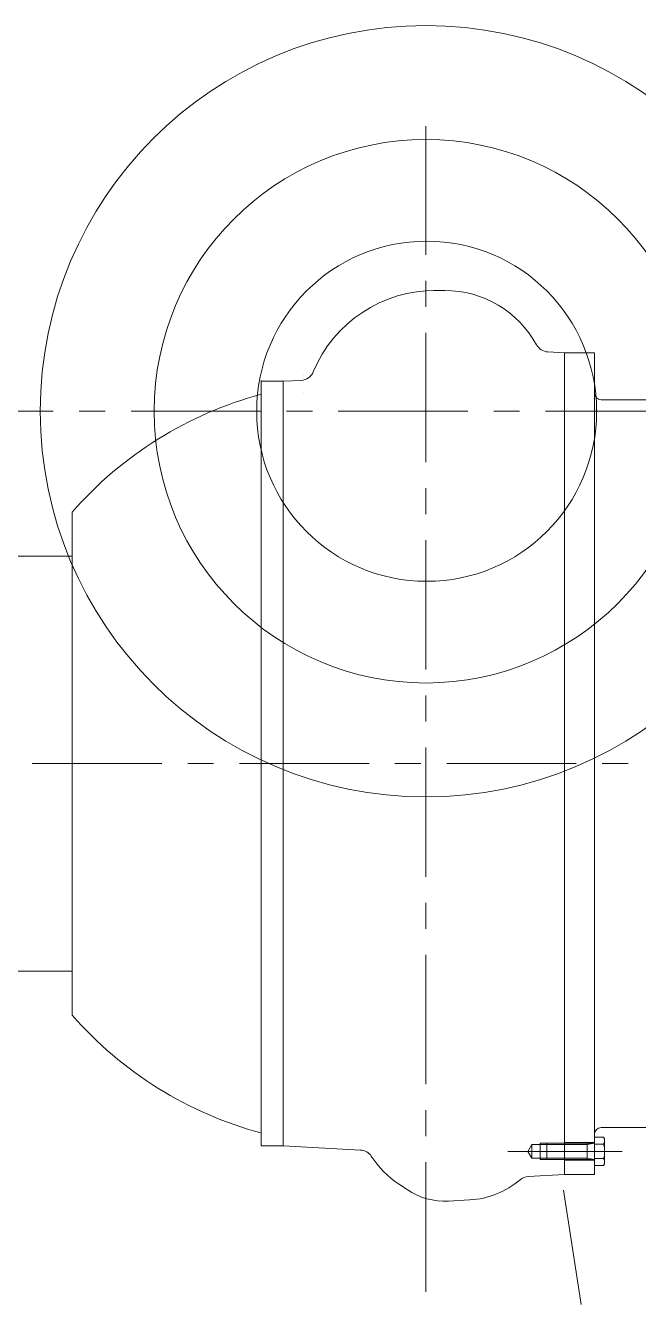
# Model space of a CAD drawing. Header units: millimetres. Extents: x 0 to 559189, y 1 to 426050.
# Drawn here: x 441293 to 452740, y 177177 to 201052 of the extents above; entities that cross this region are included whole.
import ezdxf

# ---------------------------------------------------------------- set-up
doc = ezdxf.new("R2010")
doc.units = ezdxf.units.MM
doc.header["$LTSCALE"] = 25.4
doc.linetypes.add('CENTER', pattern=[50.8, 31.75, -6.35, 6.35, -6.35])
doc.linetypes.add('EB_DASH', pattern=[6, 3, -3])
for name, color, linetype, lineweight in [('CAXA0', 7, 'Continuous', 5), ('CAXA1', 5, 'CENTER', 5), ('CAXA2', 6, 'EB_DASH', 5)]:
    doc.layers.add(name, color=color, linetype=linetype, lineweight=lineweight)

msp = doc.modelspace()

# ---------------------------------------------------------------- linework, layer by layer
at = {"color": 7, "lineweight": 5}
msp.add_line((451669.69, 177177.09), (451342.76, 179313.2), dxfattribs=at)
at = {"layer": 'CAXA0', "color": 7, "linetype": 'Continuous', "lineweight": 5}
for p, q in [((448916.94, 196106.19), (449124.26, 196106.19)), ((451359.46, 194944.14), (451047.89, 194960.47)), ((451359.46, 194944.14), (451359.46, 179602.53)), ((451359.46, 194944.14), (451918.26, 194944.14)), ((451918.26, 194944.14), (451918.26, 179602.53)), ((445695.24, 180135.93), (445695.24, 194428.7)), ((445695.24, 194410.74), (446101.64, 194410.74)), ((445695.24, 194410.74), (445695.24, 193356.51)), ((446101.64, 194410.74), (446444.38, 194428.7)), ((446101.64, 194419.72), (446101.64, 180135.93)), ((452045.26, 194067.84), (453073.95, 194067.84)), ((442164.64, 182576.47), (442164.64, 191972.34)), ((442164.64, 191147.1), (440894.64, 191147.1)), ((442164.64, 183400.1), (440894.64, 183400.1)), ((445695.24, 181190.16), (445695.24, 180135.93)), ((446101.64, 180135.93), (446101.64, 180904.28)), ((451918.26, 179770.36), (451918.26, 180298.29)), ((452089.29, 180298.29), (451918.26, 180298.29)), ((452045.26, 180478.83), (453531.01, 180478.83)), ((445695.24, 180135.93), (446101.64, 180135.93)), ((446101.64, 180135.93), (447550.44, 180060)), ((450749.86, 180163.87), (450675.07, 180034.33)), ((450749.86, 179904.79), (450675.07, 180034.33)), ((450749.86, 180163.87), (450749.86, 179904.79)), ((451359.46, 180163.87), (450749.86, 180163.87)), ((450902.26, 180186.73), (450902.26, 179881.93)), ((451359.46, 180186.73), (450903.53, 180186.73)), ((451918.26, 180186.73), (451029.26, 180186.73)), ((451029.26, 179881.93), (451029.26, 180186.73)), ((451783.64, 180163.87), (451029.26, 180163.87)), ((451359.46, 180199.43), (451918.26, 180199.43)), ((451359.46, 180186.73), (451359.46, 179881.93)), ((451783.64, 179881.93), (451783.64, 180186.73)), ((451918.26, 180186.73), (451783.64, 180163.87)), ((451918.26, 179881.93), (451918.26, 180186.73)), ((452089.29, 180166.31), (451918.26, 180166.31)), ((452108.76, 179836.35), (452108.76, 180232.3)), ((451359.46, 179904.79), (450749.86, 179904.79)), ((451359.46, 179881.93), (450903.53, 179881.93)), ((451783.64, 179904.79), (451029.26, 179904.79)), ((451918.26, 179881.93), (451029.26, 179881.93)), ((451359.46, 179869.23), (451918.26, 179869.23)), ((451918.26, 179881.93), (451783.64, 179904.79)), ((452089.29, 179902.35), (451918.26, 179902.35)), ((451359.46, 179602.53), (450683.16, 179567.08)), ((451359.46, 179602.53), (451918.26, 179602.53)), ((452089.29, 179770.36), (451918.26, 179770.36)), ((448259.18, 179425.93), (448417.88, 179319.89)), ((449587.68, 179128.44), (449189.93, 179107.59))]:
    msp.add_line(p, q, dxfattribs=at)
for centre, radius in [((448768.64, 193851.85), 7200.29), ((448768.64, 193851.85), 5073.37), ((448784.36, 193851.85), 3175)]:
    msp.add_circle(centre, radius, dxfattribs=at)
for centre, radius, start, end in [((448942.19, 193642.39), 2463.93, 89.412819, 157.503254), ((449124.26, 194150.39), 1955.8, 28.774883, 89.999999), ((451061.19, 195214.12), 254, 208.774902, 266.999993), ((446431.09, 194682.35), 254, 273.000002, 337.503248), ((447538.84, 187273.33), 7137.4, 104.969261, 138.847674), ((452045.26, 194194.84), 127, 180, 270), ((447538.84, 187273.33), 7137.4, 221.152326, 255.030739), ((452045.26, 180351.83), 127, 90, 180), ((451987.16, 180232.3), 121.6, 327.132768, 32.867232), ((447537.14, 179806.35), 254, 32.705427, 86.999995), ((451651.56, 180034.33), 457.2, 343.221345, 16.778655), ((449246.99, 180904.28), 1778, 212.705414, 236.249756), ((451987.16, 179836.35), 121.6, 327.132768, 32.867232), ((450696.46, 179313.43), 254, 92.999992, 130.643825), ((449123.46, 180375.85), 1270, 236.249755, 273), ((449505.26, 180701.08), 1574.8, 272.999999, 310.643803)]:
    msp.add_arc(centre, radius, start, end, dxfattribs=at)
at = {"layer": 'CAXA1', "linetype": 'CENTER', "lineweight": 5, "ltscale": 3}
for p, q in [((448768.64, 177415.1), (448768.64, 199171.35)), ((457294.41, 193851.85), (440242.88, 193851.85)), ((463192.6, 187273.25), (398398.76, 187273.25)), ((450297.76, 180034.33), (452435.29, 180034.33)), ((451435.66, 180034.33), (450598.87, 180034.33)), ((452184.96, 180034.33), (450953.06, 180034.33))]:
    msp.add_line(p, q, dxfattribs=at)
at = {"layer": 'CAXA2', "color": 7, "linetype": 'EB_DASH', "lineweight": 5}
for p, q in [((446485.08, 194521.39), (446482.81, 194521.39)), ((446485.08, 194198.81), (446482.81, 194198.81))]:
    msp.add_line(p, q, dxfattribs=at)

doc.saveas('drawing.dxf')
